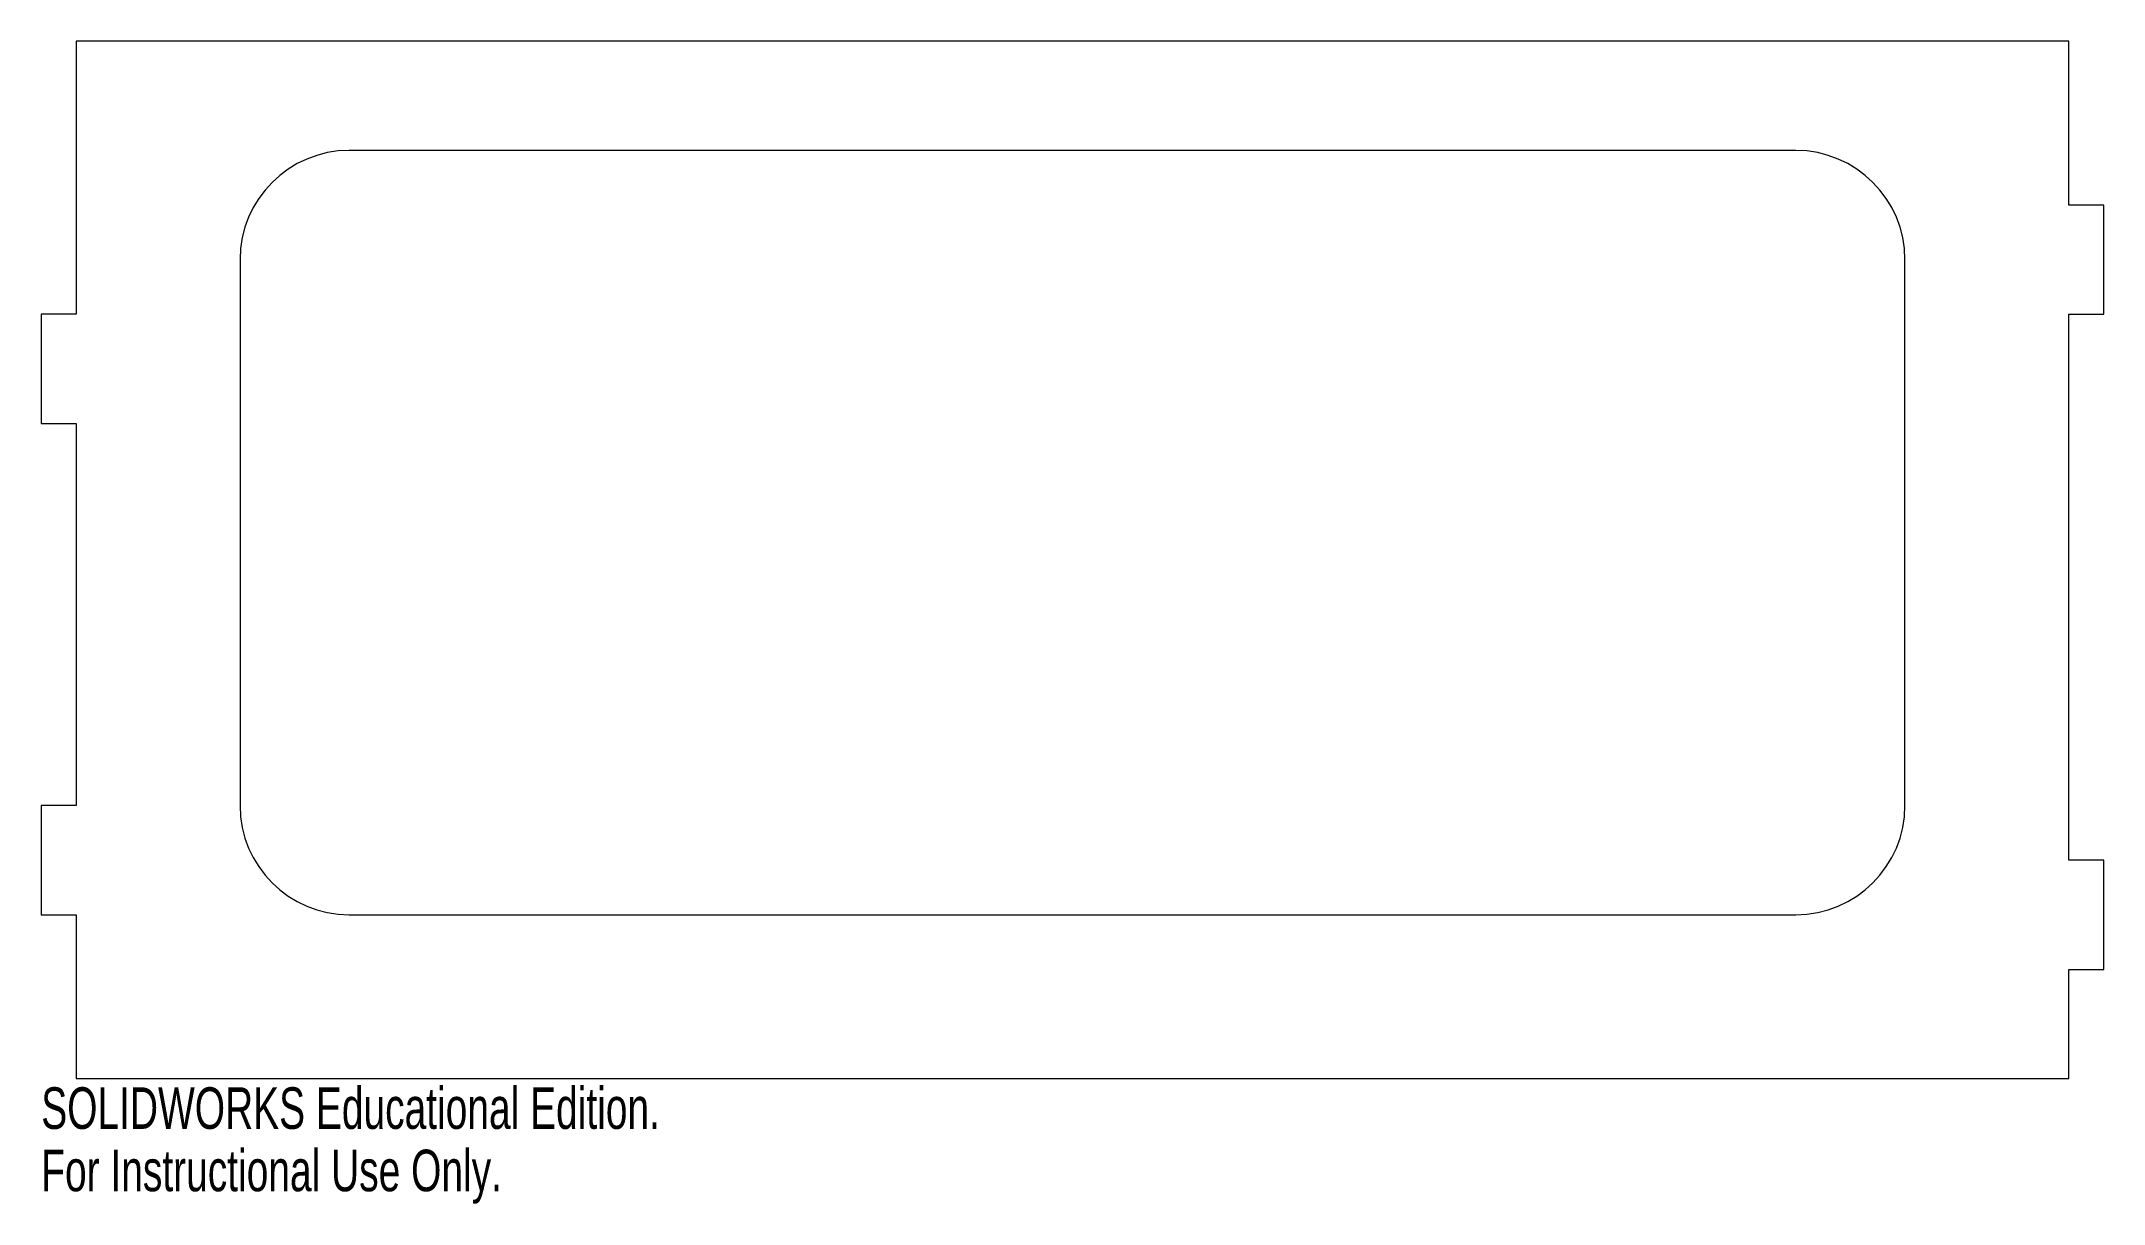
# Model space of a CAD drawing. Header units: inches. Extents: x -4.33 to 5.11, y -5.32 to 0.
import ezdxf

# ---------------------------------------------------------------- set-up
doc = ezdxf.new("R2010")
doc.units = ezdxf.units.IN
doc.header["$MEASUREMENT"] = 0
doc.styles.add('SLDTEXTSTYLE0', font='TXT', dxfattribs={"width": 0.7})

msp = doc.modelspace()

# ---------------------------------------------------------------- linework, layer by layer
at = {"color": 7, "linetype": 'Continuous', "lineweight": 15}
for p, q in [((4.9508, 0), (-4.1692, 0)), ((-4.1692, 0), (-4.1692, -1.25)), ((4.9508, -0.75), (4.9508, 0)), ((3.7008, -0.5), (-2.9192, -0.5)), ((5.1108, -0.75), (4.9508, -0.75)), ((5.1108, -1.25), (5.1108, -0.75)), ((-3.4192, -1), (-3.4192, -3.5)), ((4.2008, -3.5), (4.2008, -1)), ((-4.1692, -1.25), (-4.3292, -1.25)), ((-4.3292, -1.25), (-4.3292, -1.75)), ((4.9508, -3.75), (4.9508, -1.25)), ((4.9508, -1.25), (5.1108, -1.25)), ((-4.3292, -1.75), (-4.1692, -1.75)), ((-4.1692, -1.75), (-4.1692, -3.5)), ((-4.1692, -3.5), (-4.3292, -3.5)), ((-4.3292, -3.5), (-4.3292, -4)), ((5.1108, -3.75), (4.9508, -3.75)), ((5.1108, -4.25), (5.1108, -3.75)), ((-4.3292, -4), (-4.1692, -4)), ((-4.1692, -4), (-4.1692, -4.75)), ((-2.9192, -4), (3.7008, -4)), ((4.9508, -4.75), (4.9508, -4.25)), ((4.9508, -4.25), (5.1108, -4.25)), ((-4.1692, -4.75), (4.9508, -4.75))]:
    msp.add_line(p, q, dxfattribs=at)
for centre, start, end in [((-2.9192, -1), 90, 180), ((3.7008, -1), 0, 90), ((-2.9192, -3.5), 180, 270), ((3.7008, -3.5), 270, 0)]:
    msp.add_arc(centre, 0.5, start, end, dxfattribs=at)

# ---------------------------------------------------------------- texts
at = {"color": 7, "linetype": 'Continuous', "char_height": 0.1903, "attachment_point": 1, "style": 'SLDTEXTSTYLE0'}
for s, insert in [('SOLIDWORKS Educational Edition.', (-4.3292, -4.7901)), ('For Instructional Use Only.', (-4.3292, -5.0756))]:
    msp.add_mtext(s, dxfattribs=dict(at, insert=insert))

doc.saveas('drawing.dxf')
